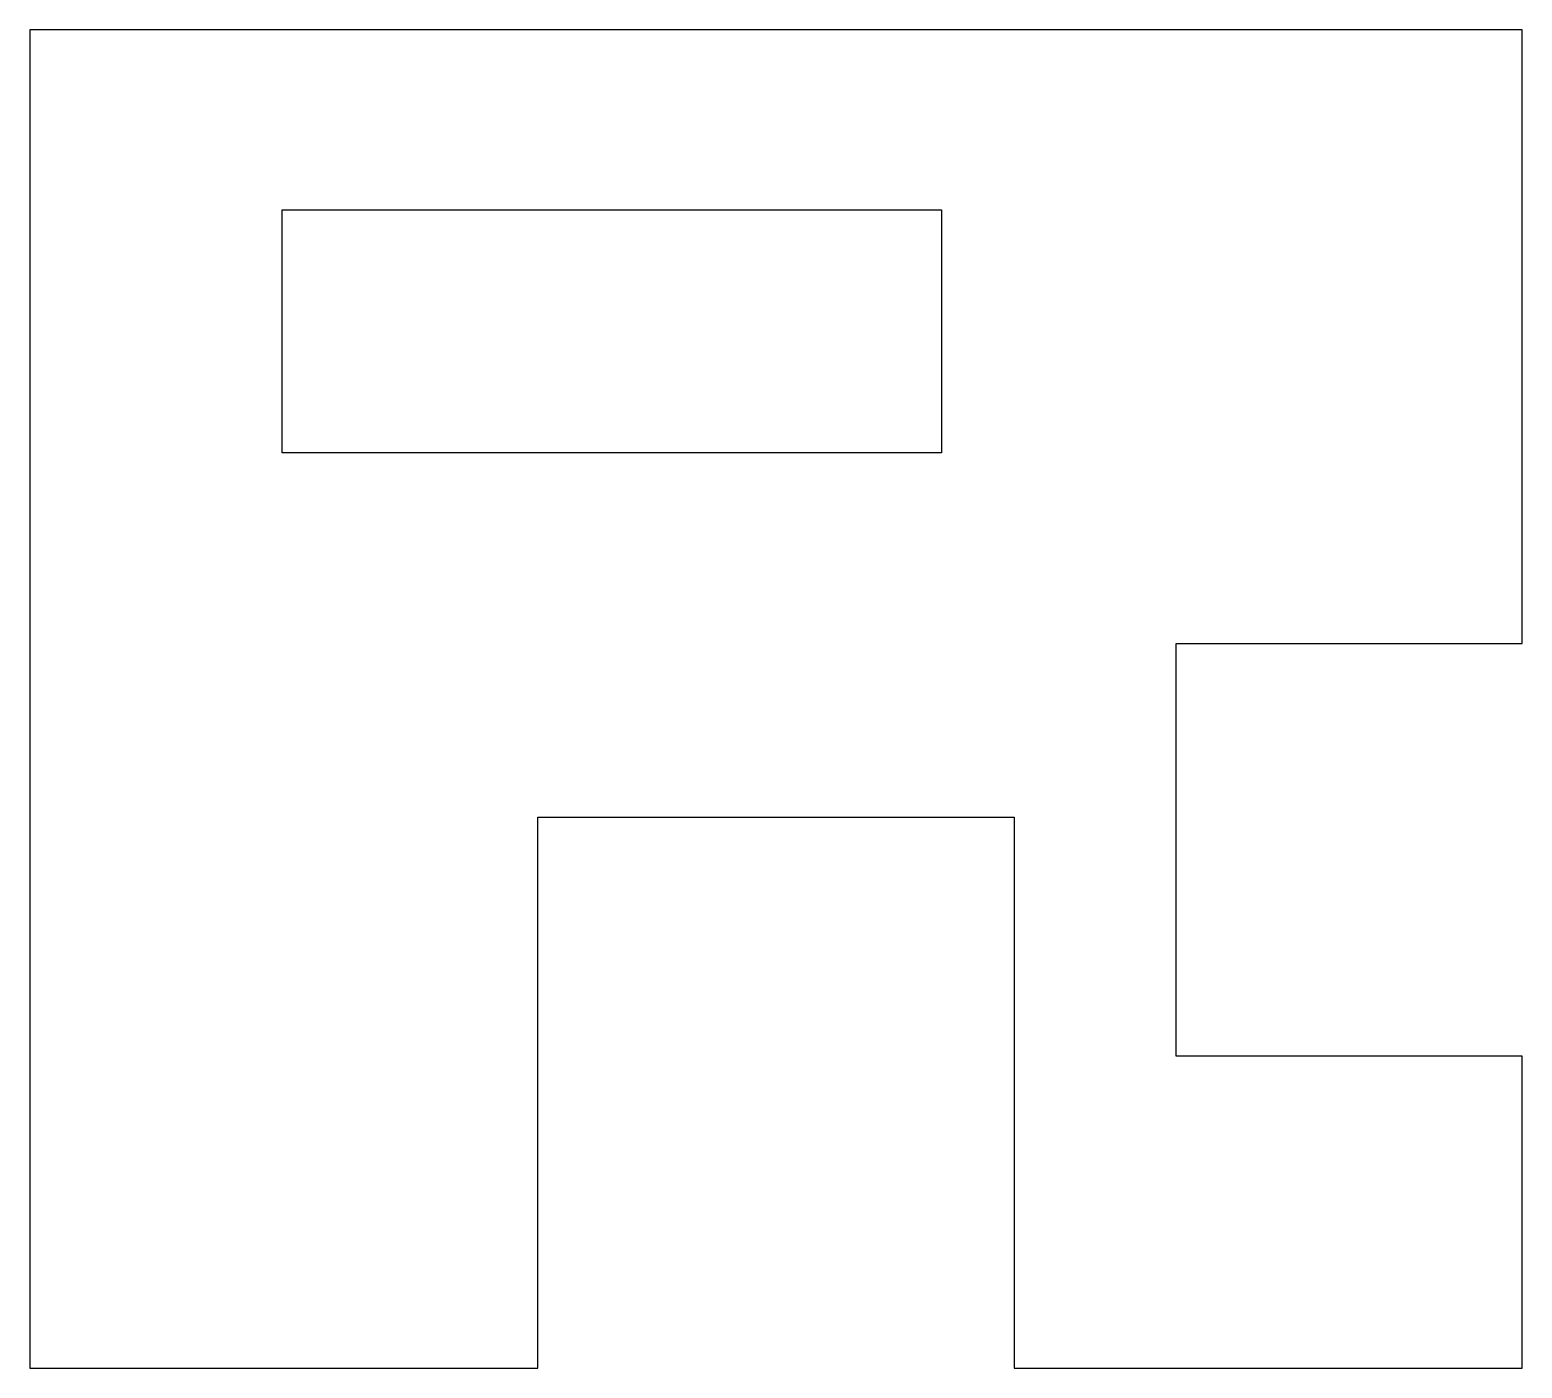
# Model space of a CAD drawing. Header units: millimetres. Extents: x 1627 to 1909, y -632 to -379.
import ezdxf

# ---------------------------------------------------------------- set-up
doc = ezdxf.new("R2010")
doc.units = ezdxf.units.MM
doc.header["$LTSCALE"] = 2

msp = doc.modelspace()

# ---------------------------------------------------------------- linework, layer by layer
for p, q in [((1908.56, -378.79), (1626.55, -378.79)), ((1626.55, -378.79), (1626.55, -421.67)), ((1908.56, -494.8), (1908.56, -378.79)), ((1626.55, -421.67), (1626.55, -631.8)), ((1843.18, -572.8), (1843.18, -494.8)), ((1843.18, -494.8), (1908.56, -494.8)), ((1722.55, -631.8), (1722.55, -527.62)), ((1722.55, -527.62), (1812.55, -527.62)), ((1812.55, -527.62), (1812.55, -631.8)), ((1908.56, -572.8), (1843.18, -572.8)), ((1908.56, -631.8), (1908.56, -572.8)), ((1626.55, -631.8), (1722.55, -631.8)), ((1812.55, -631.8), (1908.56, -631.8))]:
    msp.add_line(p, q)
msp.add_lwpolyline([(1674.26, -412.85), (1798.84, -412.85), (1798.84, -458.76), (1674.26, -458.76)], close=True)

doc.saveas('drawing.dxf')
